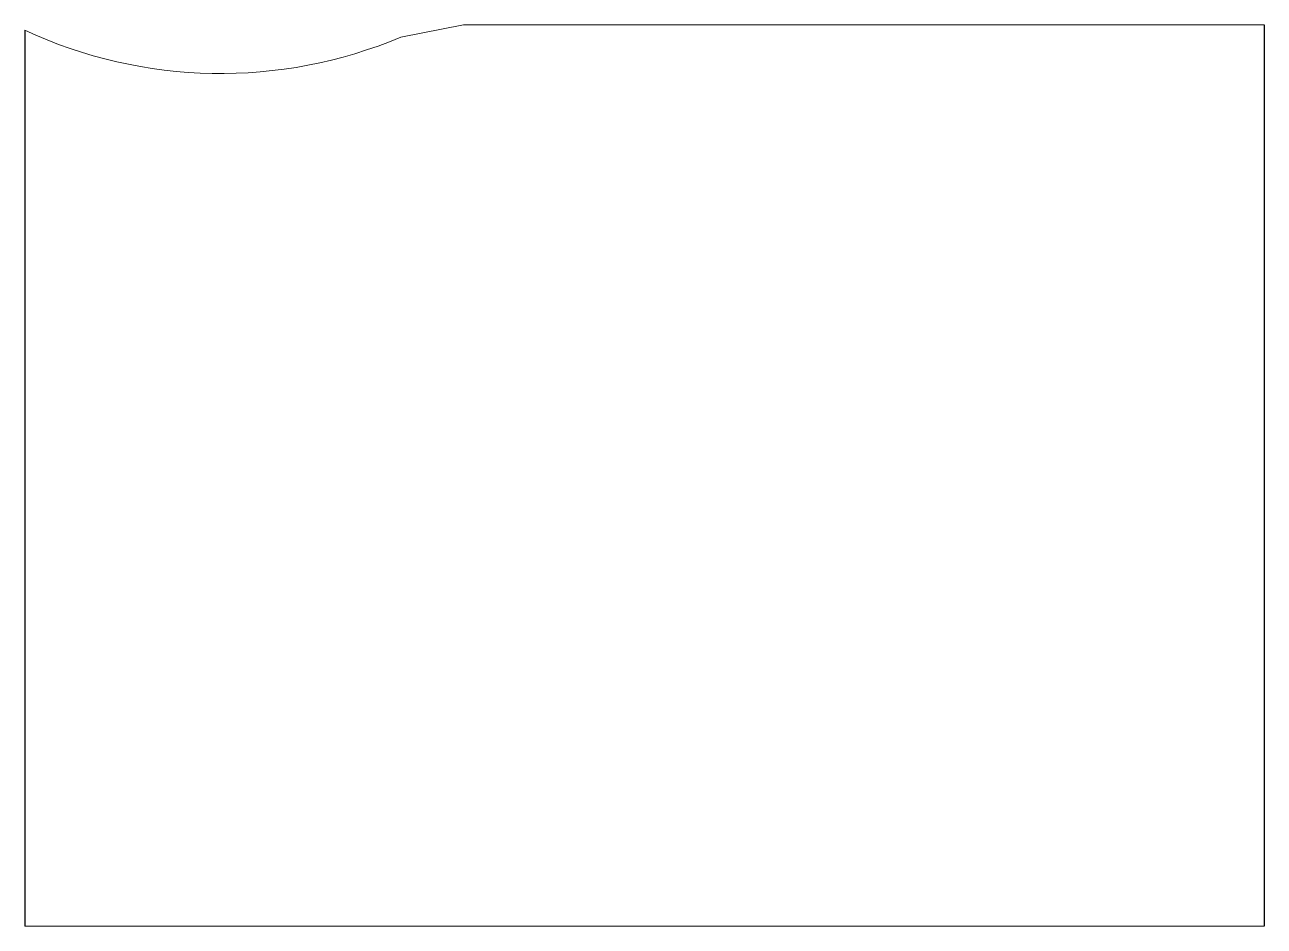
# Model space of a CAD drawing. Header units: millimetres. Extents: x 29 to 165, y 13 to 112.
import ezdxf

# ---------------------------------------------------------------- set-up
doc = ezdxf.new("R2010")
doc.units = ezdxf.units.MM

msp = doc.modelspace()

# ---------------------------------------------------------------- linework, layer by layer
at = {"color": 7, "linetype": 'Continuous', "lineweight": 15}
for p, q in [((77.02, 111.64), (70.14, 110.29)), ((164.92, 111.64), (77.02, 111.64)), ((28.85, 12.69), (164.92, 12.69))]:
    msp.add_line(p, q, dxfattribs=at)
for p, q in [((164.92, 111.64), (164.92, 12.69)), ((28.85, 111.04), (28.85, 12.69))]:
    msp.add_line(p, q)
msp.add_arc((50.35, 157.29), 51, 245.0663, 292.8375, dxfattribs=at)

doc.saveas('drawing.dxf')
